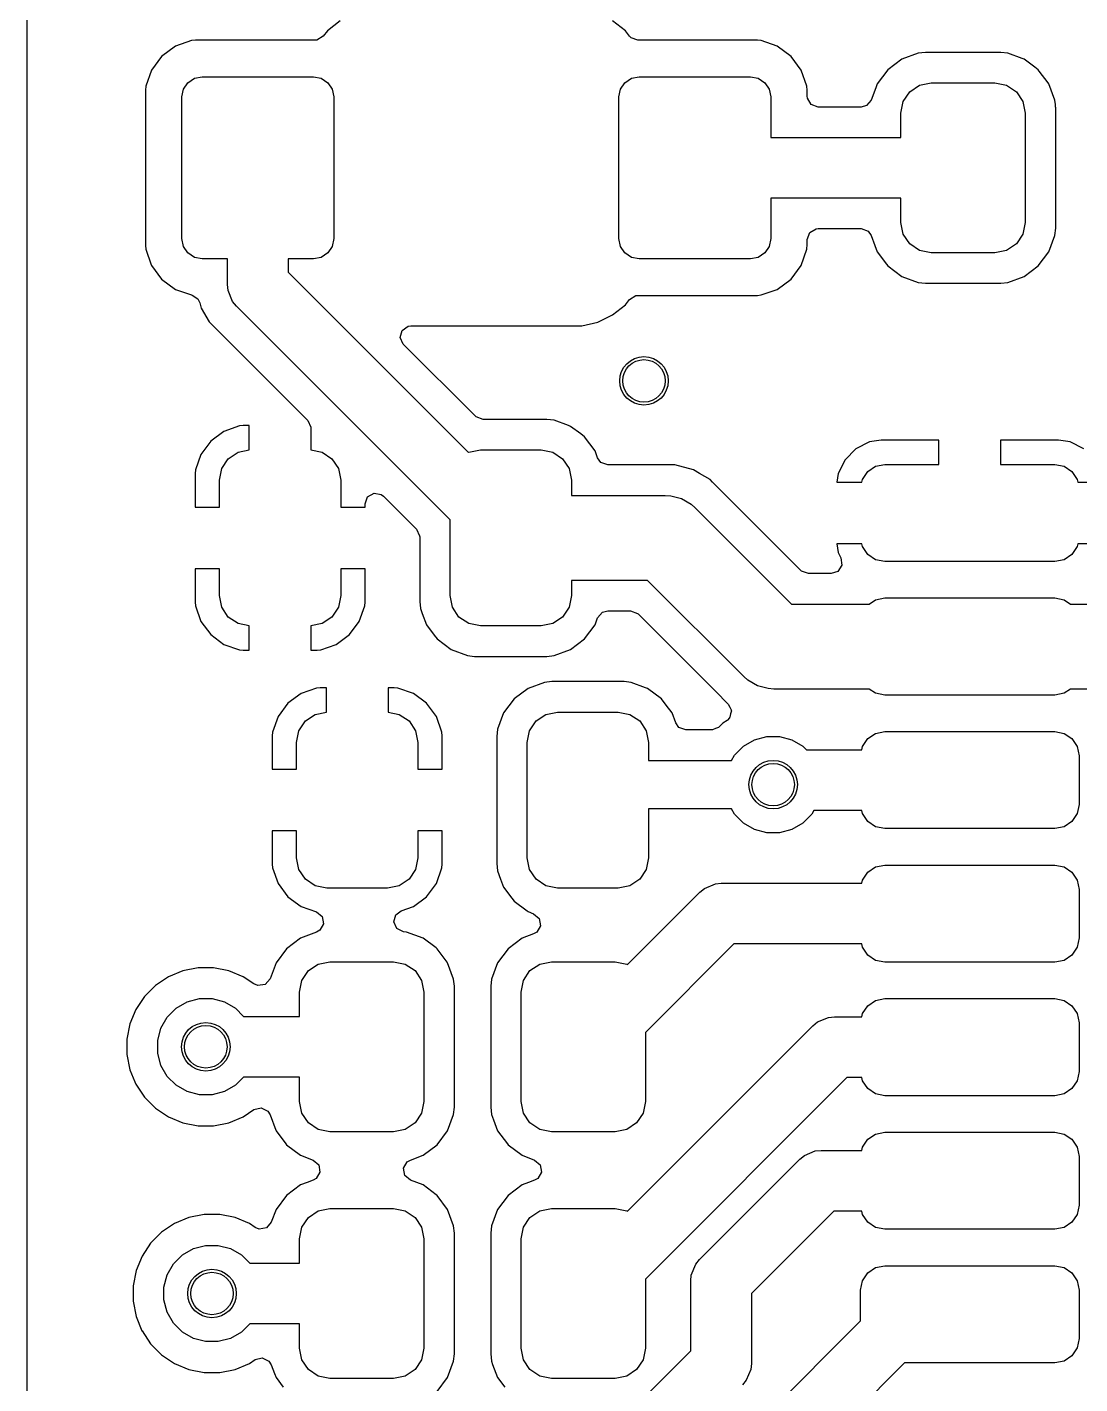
# Model space of a CAD drawing. Extents: x 4.82 to 6.81, y -4.86 to -2.87.
# Drawn here: x 4.823 to 5.1644, y -4.1342 to -3.6943 of the extents above; entities that cross this region are included whole.
import ezdxf

# ---------------------------------------------------------------- set-up
doc = ezdxf.new("R2010")
doc.units = 0
doc.header["$MEASUREMENT"] = 0
doc.layers.add('BLACK', color=7, linetype='CONTINUOUS')

msp = doc.modelspace()

# ---------------------------------------------------------------- linework, layer by layer
at = {"layer": 'BLACK', "linetype": 'CONTINUOUS'}
for p, q in [((4.82295, -3.71474), (4.82295, -3.66835)), ((4.92449, -3.69222), (4.92032, -3.69554)), ((5.01696, -3.69554), (5.0128, -3.69222)), ((4.87627, -3.69868), (4.87104, -3.70051)), ((4.87752, -3.69856), (4.87627, -3.69868)), ((4.91622, -3.69856), (4.87752, -3.69856)), ((4.91692, -3.69849), (4.91622, -3.69856)), ((4.91896, -3.69724), (4.91692, -3.69849)), ((4.92032, -3.69554), (4.91896, -3.69724)), ((4.92032, -3.69554), (4.92032, -3.69554)), ((5.01832, -3.69724), (5.01696, -3.69554)), ((5.01696, -3.69554), (5.01696, -3.69554)), ((5.01696, -3.69554), (5.01696, -3.69554)), ((5.01881, -3.69774), (5.01832, -3.69724)), ((5.02106, -3.69856), (5.01881, -3.69774)), ((5.05977, -3.69856), (5.02106, -3.69856)), ((5.06101, -3.69868), (5.05977, -3.69856)), ((5.05977, -3.69856), (5.05977, -3.69856)), ((5.06624, -3.70051), (5.06101, -3.69868)), ((5.06101, -3.69868), (5.06101, -3.69868)), ((5.06101, -3.69868), (5.06101, -3.69868)), ((4.86658, -3.7038), (4.86329, -3.70826)), ((4.87104, -3.70051), (4.86658, -3.7038)), ((4.86658, -3.7038), (4.86658, -3.7038)), ((5.0707, -3.7038), (5.06624, -3.70051)), ((5.06624, -3.70051), (5.06624, -3.70051)), ((5.074, -3.70826), (5.0707, -3.7038)), ((5.0707, -3.7038), (5.0707, -3.7038)), ((5.0707, -3.7038), (5.0707, -3.7038)), ((5.0707, -3.7038), (5.0707, -3.7038)), ((5.0707, -3.7038), (5.0707, -3.7038)), ((5.11191, -3.70275), (5.1066, -3.70473)), ((5.11426, -3.7025), (5.11191, -3.70275)), ((5.1387, -3.7025), (5.11426, -3.7025)), ((5.11426, -3.7025), (5.11426, -3.7025)), ((5.14104, -3.70275), (5.1387, -3.7025)), ((5.1457, -3.70449), (5.14104, -3.70275)), ((5.14104, -3.70275), (5.14104, -3.70275)), ((5.14104, -3.70275), (5.14104, -3.70275)), ((4.86329, -3.70826), (4.86146, -3.7135)), ((5.07583, -3.7135), (5.074, -3.70826)), ((5.074, -3.70826), (5.074, -3.70826)), ((5.10206, -3.70813), (5.09867, -3.71266)), ((5.10207, -3.70813), (5.10206, -3.70813)), ((5.1066, -3.70473), (5.10207, -3.70813)), ((5.1066, -3.70473), (5.1066, -3.70473)), ((5.14635, -3.70473), (5.1457, -3.70449)), ((5.14976, -3.70728), (5.14635, -3.70473)), ((5.14635, -3.70473), (5.14635, -3.70473)), ((5.15089, -3.70813), (5.14976, -3.70728)), ((5.15121, -3.70856), (5.15089, -3.70813)), ((4.87367, -3.71444), (4.87509, -3.71232)), ((4.87509, -3.71232), (4.87722, -3.71089)), ((4.87722, -3.71089), (4.87973, -3.71039)), ((4.87973, -3.71039), (4.91582, -3.71039)), ((4.91582, -3.71039), (4.91833, -3.71089)), ((4.91833, -3.71089), (4.92046, -3.71232)), ((4.92046, -3.71232), (4.92188, -3.71444)), ((5.0154, -3.71444), (5.01682, -3.71232)), ((5.01682, -3.71232), (5.01895, -3.71089)), ((5.01895, -3.71089), (5.02146, -3.71039)), ((5.02146, -3.71039), (5.05755, -3.71039)), ((5.05755, -3.71039), (5.06006, -3.71089)), ((5.06006, -3.71089), (5.06219, -3.71232)), ((5.06219, -3.71232), (5.06361, -3.71444)), ((5.09867, -3.71266), (5.0982, -3.71394)), ((5.09867, -3.71266), (5.09867, -3.71266)), ((5.11238, -3.71311), (5.11614, -3.71236)), ((5.11614, -3.71236), (5.13681, -3.71236)), ((5.13681, -3.71236), (5.14058, -3.71311)), ((5.15408, -3.71239), (5.15121, -3.70856)), ((5.15428, -3.71266), (5.15408, -3.71239)), ((5.15626, -3.71797), (5.15428, -3.71266)), ((4.82295, -3.83909), (4.82295, -3.71474)), ((4.86146, -3.7135), (4.86134, -3.71474)), ((4.86134, -3.71474), (4.86134, -3.7651)), ((4.87317, -3.71696), (4.87367, -3.71444)), ((4.87317, -3.76289), (4.87317, -3.71696)), ((4.92188, -3.71444), (4.92238, -3.71696)), ((4.92238, -3.71696), (4.92238, -3.76289)), ((5.0149, -3.71696), (5.0154, -3.71444)), ((5.0149, -3.76289), (5.0149, -3.71696)), ((5.06361, -3.71444), (5.06411, -3.71696)), ((5.06411, -3.71696), (5.06411, -3.73008)), ((5.07594, -3.71474), (5.07583, -3.7135)), ((5.07583, -3.7135), (5.07583, -3.7135)), ((5.07583, -3.7135), (5.07583, -3.7135)), ((5.07594, -3.71671), (5.07594, -3.71474)), ((5.076, -3.71732), (5.07594, -3.71671)), ((5.0982, -3.71394), (5.0967, -3.71794)), ((5.10705, -3.71844), (5.10918, -3.71524)), ((5.10918, -3.71524), (5.11238, -3.71311)), ((5.14058, -3.71311), (5.14377, -3.71524)), ((5.14377, -3.71524), (5.1459, -3.71844)), ((5.0772, -3.7194), (5.076, -3.71732)), ((5.07945, -3.72022), (5.0772, -3.7194)), ((5.09342, -3.72022), (5.07945, -3.72022)), ((5.09515, -3.71976), (5.09342, -3.72022)), ((5.0967, -3.71794), (5.09515, -3.71976)), ((5.1063, -3.7222), (5.10705, -3.71844)), ((5.1459, -3.71844), (5.14665, -3.7222)), ((5.15642, -3.71939), (5.15626, -3.71797)), ((5.15649, -3.72007), (5.15642, -3.71939)), ((5.1565, -3.72022), (5.15649, -3.72007)), ((5.15652, -3.72032), (5.1565, -3.72022)), ((5.15652, -3.73981), (5.15652, -3.72032)), ((5.15652, -3.72032), (5.15652, -3.72032)), ((5.1063, -3.73008), (5.1063, -3.7222)), ((5.14665, -3.7222), (5.14665, -3.75764)), ((5.06411, -3.73008), (5.1063, -3.73008)), ((5.15652, -3.74992), (5.15652, -3.73981)), ((5.1063, -3.74976), (5.06411, -3.74976)), ((5.06411, -3.74976), (5.06411, -3.76289)), ((5.1063, -3.75764), (5.1063, -3.74976)), ((5.15652, -3.75952), (5.15652, -3.74992)), ((5.07594, -3.76313), (5.07676, -3.76088)), ((5.07676, -3.76088), (5.07884, -3.75968)), ((5.07884, -3.75968), (5.07945, -3.75963)), ((5.07945, -3.75963), (5.09342, -3.75963)), ((5.09342, -3.75963), (5.09567, -3.76045)), ((5.09567, -3.76045), (5.0967, -3.76191)), ((5.10705, -3.7614), (5.1063, -3.75764)), ((5.14665, -3.75764), (5.1459, -3.7614)), ((5.15626, -3.76187), (5.15652, -3.75952)), ((4.86134, -3.7651), (4.86146, -3.76634)), ((4.87367, -3.7654), (4.87317, -3.76289)), ((4.87509, -3.76753), (4.87367, -3.7654)), ((4.92188, -3.7654), (4.92046, -3.76753)), ((4.92238, -3.76289), (4.92188, -3.7654)), ((5.0154, -3.7654), (5.0149, -3.76289)), ((5.01682, -3.76753), (5.0154, -3.7654)), ((5.06361, -3.7654), (5.06219, -3.76753)), ((5.06411, -3.76289), (5.06361, -3.7654)), ((5.07586, -3.76601), (5.07594, -3.7651)), ((5.07594, -3.7651), (5.07594, -3.76313)), ((5.0967, -3.76191), (5.0979, -3.7651)), ((5.0979, -3.7651), (5.09867, -3.76718)), ((5.10918, -3.7646), (5.10705, -3.7614)), ((5.11238, -3.76673), (5.10918, -3.7646)), ((5.14377, -3.7646), (5.14058, -3.76673)), ((5.1459, -3.7614), (5.14377, -3.7646)), ((5.15428, -3.76718), (5.15626, -3.76187)), ((4.86146, -3.76634), (4.86146, -3.76635)), ((4.86146, -3.76635), (4.86146, -3.76635)), ((4.86146, -3.76635), (4.86322, -3.7714)), ((4.87722, -3.76895), (4.87509, -3.76753)), ((4.87973, -3.76945), (4.87722, -3.76895)), ((4.88793, -3.76945), (4.87973, -3.76945)), ((4.88793, -3.7778), (4.88793, -3.76945)), ((4.91582, -3.76945), (4.90762, -3.76945)), ((4.90762, -3.76945), (4.90762, -3.77372)), ((4.91833, -3.76895), (4.91582, -3.76945)), ((4.92046, -3.76753), (4.91833, -3.76895)), ((5.01895, -3.76895), (5.01682, -3.76753)), ((5.02146, -3.76945), (5.01895, -3.76895)), ((5.05755, -3.76945), (5.02146, -3.76945)), ((5.06006, -3.76895), (5.05755, -3.76945)), ((5.06219, -3.76753), (5.06006, -3.76895)), ((5.074, -3.77158), (5.07583, -3.76635)), ((5.07583, -3.76635), (5.07586, -3.76601)), ((5.09867, -3.76718), (5.09867, -3.76718)), ((5.09867, -3.76718), (5.10165, -3.77115)), ((5.11614, -3.76748), (5.11238, -3.76673)), ((5.13681, -3.76748), (5.11614, -3.76748)), ((5.14058, -3.76673), (5.13681, -3.76748)), ((5.15089, -3.77171), (5.15428, -3.76718)), ((4.86322, -3.7714), (4.86329, -3.77158)), ((4.86329, -3.77158), (4.86658, -3.77604)), ((4.90762, -3.77372), (4.96609, -3.83219)), ((5.0707, -3.77604), (5.074, -3.77158)), ((5.10165, -3.77115), (5.10207, -3.77171)), ((5.10207, -3.77171), (5.1066, -3.77511)), ((5.14635, -3.77511), (5.15089, -3.77171)), ((4.86658, -3.77604), (4.86658, -3.77604)), ((4.86658, -3.77604), (4.86658, -3.77604)), ((4.86658, -3.77604), (4.86658, -3.77604)), ((4.86658, -3.77604), (4.86658, -3.77604)), ((4.86658, -3.77604), (4.87104, -3.77933)), ((4.88812, -3.77972), (4.88793, -3.7778)), ((5.06624, -3.77933), (5.0707, -3.77604)), ((5.1066, -3.77511), (5.11191, -3.77709)), ((5.11191, -3.77709), (5.11426, -3.77734)), ((5.11426, -3.77734), (5.1387, -3.77734)), ((5.1387, -3.77734), (5.14104, -3.77709)), ((5.14104, -3.77709), (5.14635, -3.77511)), ((4.87104, -3.77933), (4.87104, -3.77933)), ((4.87104, -3.77933), (4.87627, -3.78116)), ((4.87627, -3.78116), (4.87627, -3.78116)), ((4.87627, -3.78116), (4.87632, -3.78117)), ((4.87632, -3.78117), (4.87634, -3.78119)), ((4.87634, -3.78119), (4.87647, -3.78123)), ((4.87647, -3.78123), (4.87646, -3.78126)), ((4.87646, -3.78126), (4.87834, -3.78245)), ((4.87834, -3.78245), (4.87895, -3.78369)), ((4.88959, -3.78326), (4.88812, -3.77972)), ((5.01696, -3.7843), (5.01832, -3.7826)), ((5.01832, -3.7826), (5.02037, -3.78135)), ((5.02037, -3.78135), (5.02106, -3.78128)), ((5.02106, -3.78128), (5.05977, -3.78128)), ((5.05977, -3.78128), (5.06101, -3.78116)), ((5.06101, -3.78116), (5.06624, -3.77933)), ((5.06101, -3.78116), (5.06101, -3.78116)), ((5.06101, -3.78116), (5.06101, -3.78116)), ((4.87895, -3.78369), (4.87941, -3.7854)), ((4.87941, -3.7854), (4.87941, -3.7854)), ((4.87941, -3.7854), (4.88201, -3.78989)), ((4.89082, -3.78476), (4.88959, -3.78326)), ((4.88959, -3.78326), (4.88959, -3.78326)), ((4.96012, -3.85406), (4.89082, -3.78476)), ((5.008, -3.78994), (5.0128, -3.78762)), ((5.0128, -3.78762), (5.01696, -3.7843)), ((4.88201, -3.78989), (4.88201, -3.78989)), ((4.88201, -3.78989), (4.88201, -3.78989)), ((4.88201, -3.78989), (4.91397, -3.82186)), ((4.94456, -3.79262), (4.94652, -3.79124)), ((4.94652, -3.79124), (4.94743, -3.79112)), ((4.94743, -3.79112), (5.0028, -3.79112)), ((5.0028, -3.79112), (5.008, -3.78994)), ((5.0028, -3.79112), (5.0028, -3.79112)), ((4.94394, -3.79493), (4.94456, -3.79262)), ((4.94495, -3.7971), (4.94394, -3.79493)), ((4.96834, -3.82049), (4.94495, -3.7971)), ((4.91397, -3.82186), (4.91499, -3.82403)), ((4.96856, -3.8207), (4.96834, -3.82049)), ((4.97081, -3.82152), (4.96856, -3.8207)), ((4.99153, -3.82152), (4.97081, -3.82152)), ((4.99388, -3.82177), (4.99153, -3.82152)), ((4.99153, -3.82152), (4.99153, -3.82152)), ((4.99853, -3.8235), (4.99388, -3.82177)), ((4.99388, -3.82177), (4.99388, -3.82177)), ((4.99388, -3.82177), (4.99388, -3.82177)), ((4.88679, -3.82538), (4.88249, -3.82855)), ((4.89183, -3.82362), (4.88679, -3.82538)), ((4.89302, -3.8235), (4.89183, -3.82362)), ((4.895, -3.8235), (4.89302, -3.8235)), ((4.89302, -3.8235), (4.89302, -3.8235)), ((4.895, -3.83141), (4.895, -3.8235)), ((4.91499, -3.82403), (4.915, -3.82434)), ((4.915, -3.82434), (4.915, -3.83141)), ((4.99919, -3.82375), (4.99853, -3.8235)), ((5.00249, -3.82622), (4.99919, -3.82375)), ((4.99919, -3.82375), (4.99919, -3.82375)), ((5.00372, -3.82714), (5.00249, -3.82622)), ((5.00712, -3.83168), (5.00372, -3.82714)), ((4.88249, -3.82855), (4.87932, -3.83285)), ((4.88249, -3.82855), (4.88249, -3.82855)), ((4.89139, -3.83213), (4.895, -3.83141)), ((4.915, -3.83141), (4.91861, -3.83213)), ((4.96619, -3.83213), (4.96996, -3.83138)), ((4.96996, -3.83138), (4.98965, -3.83138)), ((4.98965, -3.83138), (4.99341, -3.83213)), ((5.09175, -3.83106), (5.08822, -3.83458)), ((5.09619, -3.82879), (5.09175, -3.83106)), ((5.09988, -3.82821), (5.09619, -3.82879)), ((5.11868, -3.82821), (5.09988, -3.82821)), ((5.11868, -3.83608), (5.11868, -3.82821)), ((5.11868, -3.82821), (5.11868, -3.82821)), ((5.15748, -3.82821), (5.13868, -3.82821)), ((5.13868, -3.82821), (5.13868, -3.82821)), ((5.13868, -3.82821), (5.13868, -3.83608)), ((5.16117, -3.82879), (5.15748, -3.82821)), ((5.16561, -3.83106), (5.16117, -3.82879)), ((5.16117, -3.82879), (5.16117, -3.82879)), ((4.87932, -3.83285), (4.87755, -3.83789)), ((4.88606, -3.83745), (4.8882, -3.83426)), ((4.8882, -3.83426), (4.89139, -3.83213)), ((4.91861, -3.83213), (4.9218, -3.83426)), ((4.9218, -3.83426), (4.92394, -3.83745)), ((4.96609, -3.83219), (4.96619, -3.83213)), ((4.99341, -3.83213), (4.99661, -3.83426)), ((4.99661, -3.83426), (4.99874, -3.83745)), ((5.00798, -3.834), (5.00712, -3.83168)), ((5.00901, -3.83546), (5.00798, -3.834)), ((5.01127, -3.83628), (5.00901, -3.83546)), ((5.08822, -3.83458), (5.08596, -3.83903)), ((4.82295, -3.86992), (4.82295, -3.83909)), ((4.87755, -3.83789), (4.87744, -3.83909)), ((4.87744, -3.83909), (4.87744, -3.84992)), ((4.87755, -3.83789), (4.87755, -3.83789)), ((4.88531, -3.84122), (4.88606, -3.83745)), ((4.92394, -3.83745), (4.92469, -3.84122)), ((4.99874, -3.83745), (4.99949, -3.84122)), ((5.02657, -3.83628), (5.01127, -3.83628)), ((5.02679, -3.83628), (5.02657, -3.83628)), ((5.02657, -3.83628), (5.02657, -3.83628)), ((5.03301, -3.83628), (5.02679, -3.83628)), ((5.03902, -3.83789), (5.03301, -3.83628)), ((5.03301, -3.83628), (5.03301, -3.83628)), ((5.03301, -3.83628), (5.03301, -3.83628)), ((5.03903, -3.83789), (5.03902, -3.83789)), ((5.041, -3.83903), (5.03903, -3.83789)), ((5.04442, -3.841), (5.041, -3.83903)), ((5.08596, -3.83903), (5.08551, -3.84183)), ((5.09385, -3.84094), (5.09555, -3.83839)), ((5.09555, -3.83839), (5.09811, -3.83668)), ((5.09811, -3.83668), (5.10112, -3.83608)), ((5.10112, -3.83608), (5.11868, -3.83608)), ((5.13868, -3.83608), (5.15624, -3.83608)), ((5.15624, -3.83608), (5.15925, -3.83668)), ((5.15925, -3.83668), (5.16181, -3.83839)), ((5.16181, -3.83839), (5.16351, -3.84094)), ((4.88531, -3.84992), (4.88531, -3.84122)), ((4.92469, -3.84122), (4.92469, -3.84992)), ((4.99949, -3.84122), (4.99949, -3.84614)), ((5.04525, -3.84183), (5.04442, -3.841)), ((5.04882, -3.8454), (5.04525, -3.84183)), ((5.08551, -3.84183), (5.09367, -3.84183)), ((5.08551, -3.84183), (5.08551, -3.84183)), ((5.09367, -3.84183), (5.09385, -3.84094)), ((5.16351, -3.84094), (5.16369, -3.84183)), ((5.16369, -3.84183), (5.17185, -3.84183)), ((4.93256, -3.8489), (4.93338, -3.84665)), ((4.93256, -3.84992), (4.93256, -3.8489)), ((4.93338, -3.84665), (4.93545, -3.84545)), ((4.93545, -3.84545), (4.93781, -3.84587)), ((4.93781, -3.84587), (4.93854, -3.84643)), ((4.93854, -3.84643), (4.94923, -3.85712)), ((4.99949, -3.84614), (5.0299, -3.84614)), ((5.0299, -3.84614), (5.0317, -3.84626)), ((5.0317, -3.84626), (5.03517, -3.84719)), ((5.03517, -3.84719), (5.03829, -3.84899)), ((5.03829, -3.84899), (5.03965, -3.85018)), ((5.07388, -3.87047), (5.04882, -3.8454)), ((5.04882, -3.8454), (5.04882, -3.8454)), ((4.87744, -3.84992), (4.87744, -3.84992)), ((4.87744, -3.84992), (4.88531, -3.84992)), ((4.92469, -3.84992), (4.93256, -3.84992)), ((4.93256, -3.84992), (4.93256, -3.84992)), ((5.03965, -3.85018), (5.07083, -3.88136)), ((4.94923, -3.85712), (4.95024, -3.85929)), ((4.96012, -3.87862), (4.96012, -3.85406)), ((4.95024, -3.85929), (4.95026, -3.85959)), ((4.95026, -3.85959), (4.95026, -3.88051)), ((5.09367, -3.86183), (5.08551, -3.86183)), ((5.08551, -3.86183), (5.08596, -3.86463)), ((5.09385, -3.86272), (5.09367, -3.86183)), ((5.16369, -3.86183), (5.16351, -3.86272)), ((5.17185, -3.86183), (5.16369, -3.86183)), ((5.08596, -3.86463), (5.08686, -3.8664)), ((5.08686, -3.8664), (5.08715, -3.86878)), ((5.09555, -3.86527), (5.09385, -3.86272)), ((5.09811, -3.86698), (5.09555, -3.86527)), ((5.16181, -3.86527), (5.15925, -3.86698)), ((5.16351, -3.86272), (5.16181, -3.86527)), ((4.82295, -3.92409), (4.82295, -3.86992)), ((4.88531, -3.86992), (4.87744, -3.86992)), ((4.87744, -3.86992), (4.87744, -3.86992)), ((4.87744, -3.86992), (4.87744, -3.88076)), ((4.88531, -3.87862), (4.88531, -3.86992)), ((4.93256, -3.86992), (4.92469, -3.86992)), ((4.92469, -3.86992), (4.92469, -3.87862)), ((4.93256, -3.88076), (4.93256, -3.86992)), ((4.93256, -3.86992), (4.93256, -3.86992)), ((5.07411, -3.87068), (5.07388, -3.87047)), ((5.07636, -3.8715), (5.07411, -3.87068)), ((5.08585, -3.87079), (5.08374, -3.8715)), ((5.08715, -3.86878), (5.08585, -3.87079)), ((5.10112, -3.86758), (5.09811, -3.86698)), ((5.15624, -3.86758), (5.10112, -3.86758)), ((5.15925, -3.86698), (5.15624, -3.86758)), ((5.02419, -3.8737), (4.99949, -3.8737)), ((4.99949, -3.8737), (4.99949, -3.87862)), ((5.05537, -3.90488), (5.02419, -3.8737)), ((5.08374, -3.8715), (5.07636, -3.8715)), ((4.88606, -3.88239), (4.88531, -3.87862)), ((4.92469, -3.87862), (4.92394, -3.88239)), ((4.96087, -3.88239), (4.96012, -3.87862)), ((4.99949, -3.87862), (4.99874, -3.88239)), ((5.09606, -3.88136), (5.09811, -3.87999)), ((5.09811, -3.87999), (5.10112, -3.87939)), ((5.10112, -3.87939), (5.15624, -3.87939)), ((5.15624, -3.87939), (5.15925, -3.87999)), ((5.15925, -3.87999), (5.1613, -3.88136)), ((4.87744, -3.88076), (4.87755, -3.88195)), ((4.87755, -3.88195), (4.87932, -3.88699)), ((4.8882, -3.88558), (4.88606, -3.88239)), ((4.92394, -3.88239), (4.9218, -3.88558)), ((4.93068, -3.88699), (4.93245, -3.88195)), ((4.93245, -3.88195), (4.93256, -3.88076)), ((4.93245, -3.88195), (4.93245, -3.88195)), ((4.95026, -3.88051), (4.95026, -3.88051)), ((4.95026, -3.88051), (4.95051, -3.88285)), ((4.95051, -3.88285), (4.95051, -3.88285)), ((4.95051, -3.88285), (4.95051, -3.88285)), ((4.95051, -3.88285), (4.95108, -3.88438)), ((4.95108, -3.88438), (4.95249, -3.88816)), ((4.963, -3.88558), (4.96087, -3.88239)), ((4.99874, -3.88239), (4.99661, -3.88558)), ((5.00798, -3.88584), (5.00954, -3.88402)), ((5.00954, -3.88402), (5.01127, -3.88356)), ((5.01127, -3.88356), (5.01866, -3.88356)), ((5.01866, -3.88356), (5.02091, -3.88438)), ((5.02091, -3.88438), (5.02114, -3.88459)), ((5.07083, -3.88136), (5.09606, -3.88136)), ((5.1613, -3.88136), (5.26112, -3.88136)), ((4.87932, -3.88699), (4.88249, -3.89129)), ((4.89139, -3.88772), (4.8882, -3.88558)), ((4.895, -3.88843), (4.89139, -3.88772)), ((4.895, -3.89634), (4.895, -3.88843)), ((4.91861, -3.88772), (4.915, -3.88843)), ((4.915, -3.88843), (4.915, -3.89634)), ((4.9218, -3.88558), (4.91861, -3.88772)), ((4.92751, -3.89129), (4.93068, -3.88699)), ((4.95249, -3.88816), (4.95249, -3.88816)), ((4.95249, -3.88816), (4.95499, -3.89151)), ((4.96619, -3.88772), (4.963, -3.88558)), ((4.96996, -3.88846), (4.96619, -3.88772)), ((4.98965, -3.88846), (4.96996, -3.88846)), ((4.99341, -3.88772), (4.98965, -3.88846)), ((4.99661, -3.88558), (4.99341, -3.88772)), ((5.00372, -3.8927), (5.00712, -3.88816)), ((5.00712, -3.88816), (5.00798, -3.88584)), ((5.02114, -3.88459), (5.0462, -3.90965)), ((4.88249, -3.89129), (4.88249, -3.89129)), ((4.88249, -3.89129), (4.88679, -3.89446)), ((4.92321, -3.89446), (4.92751, -3.89129)), ((4.92751, -3.89129), (4.92751, -3.89129)), ((4.95499, -3.89151), (4.95588, -3.8927)), ((4.95588, -3.8927), (4.96042, -3.89609)), ((4.99919, -3.89609), (5.00372, -3.8927)), ((4.88679, -3.89446), (4.89183, -3.89623)), ((4.89183, -3.89623), (4.89183, -3.89623)), ((4.89183, -3.89623), (4.89302, -3.89634)), ((4.89302, -3.89634), (4.895, -3.89634)), ((4.895, -3.89634), (4.895, -3.89634)), ((4.915, -3.89634), (4.915, -3.89634)), ((4.915, -3.89634), (4.91698, -3.89634)), ((4.91698, -3.89634), (4.91817, -3.89623)), ((4.91698, -3.89634), (4.91698, -3.89634)), ((4.91817, -3.89623), (4.92321, -3.89446)), ((4.96042, -3.89609), (4.96573, -3.89807)), ((4.99388, -3.89807), (4.99919, -3.89609)), ((4.96573, -3.89807), (4.96808, -3.89833)), ((4.96808, -3.89833), (4.99153, -3.89833)), ((4.99153, -3.89833), (4.99388, -3.89807)), ((5.05673, -3.90607), (5.05537, -3.90488)), ((5.05984, -3.90787), (5.05673, -3.90607)), ((4.91179, -3.91038), (4.90749, -3.91355)), ((4.91683, -3.90862), (4.91179, -3.91038)), ((4.91802, -3.9085), (4.91683, -3.90862)), ((4.92, -3.9085), (4.91802, -3.9085)), ((4.91802, -3.9085), (4.91802, -3.9085)), ((4.92, -3.91641), (4.92, -3.9085)), ((4.92, -3.9085), (4.92, -3.9085)), ((4.94198, -3.9085), (4.94, -3.9085)), ((4.94, -3.9085), (4.94, -3.9085)), ((4.94, -3.9085), (4.94, -3.91641)), ((4.94317, -3.90862), (4.94198, -3.9085)), ((4.94821, -3.91038), (4.94317, -3.90862)), ((4.94317, -3.90862), (4.94317, -3.90862)), ((4.95251, -3.91355), (4.94821, -3.91038)), ((4.98542, -3.90875), (4.98088, -3.91214)), ((4.99073, -3.90677), (4.98542, -3.90875)), ((4.98542, -3.90875), (4.98542, -3.90875)), ((4.99308, -3.90652), (4.99073, -3.90677)), ((5.01653, -3.90652), (4.99308, -3.90652)), ((4.99308, -3.90652), (4.99308, -3.90652)), ((5.01888, -3.90677), (5.01653, -3.90652)), ((5.02353, -3.9085), (5.01888, -3.90677)), ((5.01888, -3.90677), (5.01888, -3.90677)), ((5.01888, -3.90677), (5.01888, -3.90677)), ((5.02419, -3.90875), (5.02353, -3.9085)), ((5.02872, -3.91214), (5.02419, -3.90875)), ((5.02419, -3.90875), (5.02419, -3.90875)), ((5.0462, -3.90965), (5.0462, -3.90965)), ((5.0462, -3.90965), (5.05035, -3.91381)), ((5.06332, -3.9088), (5.05984, -3.90787)), ((5.06512, -3.90892), (5.06332, -3.9088)), ((5.09606, -3.90892), (5.06512, -3.90892)), ((5.09811, -3.91029), (5.09606, -3.90892)), ((5.10112, -3.91089), (5.09811, -3.91029)), ((5.15925, -3.91029), (5.15624, -3.91089)), ((5.1613, -3.90892), (5.15925, -3.91029)), ((5.25541, -3.90892), (5.1613, -3.90892)), ((4.90749, -3.91355), (4.90432, -3.91785)), ((4.90749, -3.91355), (4.90749, -3.91355)), ((4.95568, -3.91785), (4.95251, -3.91355)), ((4.95251, -3.91355), (4.95251, -3.91355)), ((4.98088, -3.91214), (4.97749, -3.91668)), ((4.98088, -3.91214), (4.98088, -3.91214)), ((5.03022, -3.91414), (5.02872, -3.91214)), ((5.02872, -3.91214), (5.02872, -3.91214)), ((5.03212, -3.91668), (5.03022, -3.91414)), ((5.05035, -3.91381), (5.0508, -3.91477)), ((5.0508, -3.91477), (5.05133, -3.9157)), ((5.15624, -3.91089), (5.10112, -3.91089)), ((4.90432, -3.91785), (4.90255, -3.92289)), ((4.91106, -3.92245), (4.9132, -3.91926)), ((4.9132, -3.91926), (4.91639, -3.91713)), ((4.91639, -3.91713), (4.92, -3.91641)), ((4.94, -3.91641), (4.94361, -3.91713)), ((4.94361, -3.91713), (4.9468, -3.91926)), ((4.9468, -3.91926), (4.94894, -3.92245)), ((4.95745, -3.92289), (4.95568, -3.91785)), ((4.97749, -3.91668), (4.97551, -3.92199)), ((4.97749, -3.91668), (4.97749, -3.91668)), ((4.98587, -3.92245), (4.988, -3.91926)), ((4.988, -3.91926), (4.99119, -3.91713)), ((4.99119, -3.91713), (4.99496, -3.91638)), ((4.99496, -3.91638), (5.01465, -3.91638)), ((5.01465, -3.91638), (5.01841, -3.91713)), ((5.01841, -3.91713), (5.02161, -3.91926)), ((5.02161, -3.91926), (5.02374, -3.92245)), ((5.03332, -3.91991), (5.03212, -3.91668)), ((5.03212, -3.91668), (5.03212, -3.91668)), ((5.04997, -3.9191), (5.04858, -3.92003)), ((5.0501, -3.91899), (5.04997, -3.9191)), ((5.05074, -3.91829), (5.0501, -3.91899)), ((5.05077, -3.91819), (5.05074, -3.91829)), ((5.05089, -3.91806), (5.05077, -3.91819)), ((5.05109, -3.91701), (5.05089, -3.91806)), ((5.05136, -3.91598), (5.05109, -3.91701)), ((5.05133, -3.9157), (5.0513, -3.91585)), ((5.0513, -3.91585), (5.05136, -3.91598)), ((4.90255, -3.92289), (4.90244, -3.92409)), ((4.90255, -3.92289), (4.90255, -3.92289)), ((4.91031, -3.92622), (4.91106, -3.92245)), ((4.94894, -3.92245), (4.94969, -3.92622)), ((4.95756, -3.92409), (4.95745, -3.92289)), ((4.97551, -3.92199), (4.97526, -3.92434)), ((4.98512, -3.92622), (4.98587, -3.92245)), ((5.02374, -3.92245), (5.02449, -3.92622)), ((5.03435, -3.92137), (5.03332, -3.91991)), ((5.0366, -3.92219), (5.03435, -3.92137)), ((5.04497, -3.92219), (5.0366, -3.92219)), ((5.04527, -3.92217), (5.04497, -3.92219)), ((5.04622, -3.92173), (5.04527, -3.92217)), ((5.0472, -3.92138), (5.04622, -3.92173)), ((5.04733, -3.92128), (5.0472, -3.92138)), ((5.04858, -3.92003), (5.04733, -3.92128)), ((5.09555, -3.925), (5.09811, -3.9233)), ((5.09811, -3.9233), (5.10112, -3.9227)), ((5.10112, -3.9227), (5.15624, -3.9227)), ((5.15624, -3.9227), (5.15925, -3.9233)), ((5.15925, -3.9233), (5.16181, -3.925)), ((4.82295, -4.2624), (4.82295, -3.92409)), ((4.90244, -3.92409), (4.90244, -3.93492)), ((4.91031, -3.93492), (4.91031, -3.92622)), ((4.94969, -3.92622), (4.94969, -3.93492)), ((4.95756, -3.93492), (4.95756, -3.92409)), ((4.95756, -3.92409), (4.95756, -3.92409)), ((4.97526, -3.92434), (4.97526, -3.96551)), ((4.98512, -3.96362), (4.98512, -3.92622)), ((5.02449, -3.92622), (5.02449, -3.93205)), ((5.05241, -3.93033), (5.05531, -3.92743)), ((5.05531, -3.92743), (5.05888, -3.92537)), ((5.05888, -3.92537), (5.06285, -3.92431)), ((5.06285, -3.92431), (5.06696, -3.92431)), ((5.06696, -3.92431), (5.07093, -3.92537)), ((5.07093, -3.92537), (5.07449, -3.92743)), ((5.07449, -3.92743), (5.07566, -3.9286)), ((5.09364, -3.9286), (5.09385, -3.92756)), ((5.09385, -3.92756), (5.09555, -3.925)), ((5.16181, -3.925), (5.16351, -3.92756)), ((5.16351, -3.92756), (5.16411, -3.93057)), ((5.02449, -3.93205), (5.05142, -3.93205)), ((5.05142, -3.93205), (5.05241, -3.93033)), ((5.07566, -3.9286), (5.09364, -3.9286)), ((5.16411, -3.93057), (5.16411, -3.94632)), ((4.90244, -3.93492), (4.90244, -3.93492)), ((4.90244, -3.93492), (4.91031, -3.93492)), ((4.94969, -3.93492), (4.95756, -3.93492)), ((4.95756, -3.93492), (4.95756, -3.93492)), ((5.05142, -3.9478), (5.02449, -3.9478)), ((5.02449, -3.9478), (5.02449, -3.96362)), ((5.05241, -3.94951), (5.05142, -3.9478)), ((5.05531, -3.95241), (5.05241, -3.94951)), ((5.0774, -3.94951), (5.07449, -3.95241)), ((5.0781, -3.94829), (5.0774, -3.94951)), ((5.09364, -3.94829), (5.0781, -3.94829)), ((5.09385, -3.94933), (5.09364, -3.94829)), ((5.09555, -3.95189), (5.09385, -3.94933)), ((5.16351, -3.94933), (5.16181, -3.95189)), ((5.16411, -3.94632), (5.16351, -3.94933)), ((5.05888, -3.95447), (5.05531, -3.95241)), ((5.06285, -3.95553), (5.05888, -3.95447)), ((5.07093, -3.95447), (5.06696, -3.95553)), ((5.07449, -3.95241), (5.07093, -3.95447)), ((5.09811, -3.95359), (5.09555, -3.95189)), ((5.10112, -3.95419), (5.09811, -3.95359)), ((5.15624, -3.95419), (5.10112, -3.95419)), ((5.15925, -3.95359), (5.15624, -3.95419)), ((5.16181, -3.95189), (5.15925, -3.95359)), ((4.91031, -3.95492), (4.90244, -3.95492)), ((4.90244, -3.95492), (4.90244, -3.95492)), ((4.90244, -3.95492), (4.90244, -3.96576)), ((4.91031, -3.96362), (4.91031, -3.95492)), ((4.95756, -3.95492), (4.94969, -3.95492)), ((4.94969, -3.95492), (4.94969, -3.96362)), ((4.95756, -3.96576), (4.95756, -3.95492)), ((4.95756, -3.95492), (4.95756, -3.95492)), ((5.06696, -3.95553), (5.06285, -3.95553)), ((4.90244, -3.96576), (4.90255, -3.96695)), ((4.90255, -3.96695), (4.90432, -3.97199)), ((4.91106, -3.96739), (4.91031, -3.96362)), ((4.9132, -3.97058), (4.91106, -3.96739)), ((4.94894, -3.96739), (4.9468, -3.97058)), ((4.94969, -3.96362), (4.94894, -3.96739)), ((4.95568, -3.97199), (4.95745, -3.96695)), ((4.95745, -3.96695), (4.95756, -3.96576)), ((4.95745, -3.96695), (4.95745, -3.96695)), ((4.97526, -3.96551), (4.97526, -3.96551)), ((4.97526, -3.96551), (4.97551, -3.96785)), ((4.97551, -3.96785), (4.97551, -3.96785)), ((4.97551, -3.96785), (4.97551, -3.96785)), ((4.97551, -3.96785), (4.97651, -3.97054)), ((4.98587, -3.96739), (4.98512, -3.96362)), ((4.988, -3.97058), (4.98587, -3.96739)), ((5.02374, -3.96739), (5.02161, -3.97058)), ((5.02449, -3.96362), (5.02374, -3.96739)), ((5.09555, -3.96831), (5.09811, -3.9666)), ((5.09811, -3.9666), (5.10112, -3.966)), ((5.10112, -3.966), (5.15624, -3.966)), ((5.15624, -3.966), (5.15925, -3.9666)), ((5.15925, -3.9666), (5.16181, -3.96831)), ((4.90432, -3.97199), (4.90749, -3.97629)), ((4.91639, -3.97272), (4.9132, -3.97058)), ((4.9468, -3.97058), (4.94361, -3.97272)), ((4.95251, -3.97629), (4.95568, -3.97199)), ((4.97651, -3.97054), (4.97749, -3.97316)), ((4.99119, -3.97272), (4.988, -3.97058)), ((5.02161, -3.97058), (5.01841, -3.97272)), ((5.0426, -3.97357), (5.04615, -3.9721)), ((5.04615, -3.9721), (5.04807, -3.97191)), ((5.04807, -3.97191), (5.09364, -3.97191)), ((5.09364, -3.97191), (5.09385, -3.97086)), ((5.09385, -3.97086), (5.09555, -3.96831)), ((5.16181, -3.96831), (5.16351, -3.97086)), ((5.16351, -3.97086), (5.16411, -3.97388)), ((4.90749, -3.97629), (4.90749, -3.97629)), ((4.90749, -3.97629), (4.91179, -3.97946)), ((4.92016, -3.97346), (4.91639, -3.97272)), ((4.93984, -3.97346), (4.92016, -3.97346)), ((4.94361, -3.97272), (4.93984, -3.97346)), ((4.94821, -3.97946), (4.95251, -3.97629)), ((4.95251, -3.97629), (4.95251, -3.97629)), ((4.97749, -3.97316), (4.97749, -3.97316)), ((4.97749, -3.97316), (4.98014, -3.97671)), ((4.98014, -3.97671), (4.98088, -3.9777)), ((4.99496, -3.97346), (4.99119, -3.97272)), ((5.01465, -3.97346), (4.99496, -3.97346)), ((5.01841, -3.97272), (5.01465, -3.97346)), ((5.01765, -3.99826), (5.04111, -3.97479)), ((5.04111, -3.97479), (5.0426, -3.97357)), ((5.0426, -3.97357), (5.0426, -3.97357)), ((5.16411, -3.97388), (5.16411, -3.98963)), ((4.91179, -3.97946), (4.91675, -3.9812)), ((4.94257, -3.98209), (4.94424, -3.98085)), ((4.94424, -3.98085), (4.94821, -3.97946)), ((4.98088, -3.9777), (4.98088, -3.9777)), ((4.98088, -3.9777), (4.9851, -3.98085)), ((4.9851, -3.98085), (4.98542, -3.98109)), ((4.98542, -3.98109), (4.98721, -3.98176)), ((4.91675, -3.9812), (4.9186, -3.98272)), ((4.91905, -3.98507), (4.91787, -3.98716)), ((4.9186, -3.98272), (4.91905, -3.98507)), ((4.9419, -3.9844), (4.94257, -3.98209)), ((4.94287, -3.98659), (4.9419, -3.9844)), ((4.98721, -3.98176), (4.98904, -3.98332)), ((4.98904, -3.98332), (4.98943, -3.98568)), ((4.9116, -3.98973), (4.90707, -3.99313)), ((4.91681, -3.98779), (4.9116, -3.98973)), ((4.9116, -3.98973), (4.9116, -3.98973)), ((4.91787, -3.98716), (4.91681, -3.98779)), ((4.94503, -3.98764), (4.94287, -3.98659)), ((4.94604, -3.98775), (4.94503, -3.98764)), ((4.95135, -3.98973), (4.94604, -3.98775)), ((4.95557, -3.99289), (4.95135, -3.98973)), ((4.95135, -3.98973), (4.95135, -3.98973)), ((4.98345, -3.98973), (4.97892, -3.99313)), ((4.98721, -3.98833), (4.98345, -3.98973)), ((4.98345, -3.98973), (4.98345, -3.98973)), ((4.98822, -3.98775), (4.98721, -3.98833)), ((4.98943, -3.98568), (4.98822, -3.98775)), ((5.16411, -3.98963), (5.16351, -3.99264)), ((4.90707, -3.99313), (4.90367, -3.99766)), ((4.90707, -3.99313), (4.90707, -3.99313)), ((4.95589, -3.99313), (4.95557, -3.99289)), ((4.95594, -3.9932), (4.95589, -3.99313)), ((4.95918, -3.99752), (4.95594, -3.9932)), ((4.97892, -3.99313), (4.97552, -3.99766)), ((4.97892, -3.99313), (4.97892, -3.99313)), ((5.05215, -3.99159), (5.0235, -4.02024)), ((5.09364, -3.99159), (5.05215, -3.99159)), ((5.09385, -3.99264), (5.09364, -3.99159)), ((5.09555, -3.99519), (5.09385, -3.99264)), ((5.16351, -3.99264), (5.16181, -3.99519)), ((4.90367, -3.99766), (4.90173, -4.00286)), ((4.90367, -3.99766), (4.90367, -3.99766)), ((4.91418, -4.00024), (4.91738, -3.99811)), ((4.91738, -3.99811), (4.92114, -3.99736)), ((4.92114, -3.99736), (4.94181, -3.99736)), ((4.94181, -3.99736), (4.94558, -3.99811)), ((4.94558, -3.99811), (4.94877, -4.00024)), ((4.95928, -3.99766), (4.95918, -3.99752)), ((4.96126, -4.00297), (4.95928, -3.99766)), ((4.97552, -3.99766), (4.97354, -4.00297)), ((4.97552, -3.99766), (4.97552, -3.99766)), ((4.98603, -4.00024), (4.98923, -3.99811)), ((4.98923, -3.99811), (4.99299, -3.99736)), ((4.99299, -3.99736), (5.01366, -3.99736)), ((5.01366, -3.99736), (5.01743, -3.99811)), ((5.01743, -3.99811), (5.01765, -3.99826)), ((5.09811, -3.9969), (5.09555, -3.99519)), ((5.10112, -3.9975), (5.09811, -3.9969)), ((5.15624, -3.9975), (5.10112, -3.9975)), ((5.15925, -3.9969), (5.15624, -3.9975)), ((5.16181, -3.99519), (5.15925, -3.9969)), ((4.86877, -4.00223), (4.86458, -4.00503)), ((4.87343, -4.0003), (4.86877, -4.00223)), ((4.86877, -4.00223), (4.86877, -4.00223)), ((4.87838, -3.99931), (4.87343, -4.0003)), ((4.87343, -4.0003), (4.87343, -4.0003)), ((4.88342, -3.99931), (4.87838, -3.99931)), ((4.87838, -3.99931), (4.87838, -3.99931)), ((4.88837, -4.0003), (4.88342, -3.99931)), ((4.88342, -3.99931), (4.88342, -3.99931)), ((4.89303, -4.00223), (4.88837, -4.0003)), ((4.88837, -4.0003), (4.88837, -4.0003)), ((4.8965, -4.00454), (4.89303, -4.00223)), ((4.89303, -4.00223), (4.89303, -4.00223)), ((4.89303, -4.00223), (4.89303, -4.00223)), ((4.90173, -4.00286), (4.90018, -4.00468)), ((4.91205, -4.00344), (4.91418, -4.00024)), ((4.94877, -4.00024), (4.9509, -4.00344)), ((4.96152, -4.00532), (4.96126, -4.00297)), ((4.97354, -4.00297), (4.97329, -4.00532)), ((4.9839, -4.00344), (4.98603, -4.00024)), ((4.86458, -4.00503), (4.86101, -4.0086)), ((4.89781, -4.00508), (4.8965, -4.00454)), ((4.90018, -4.00468), (4.89781, -4.00508)), ((4.9113, -4.0072), (4.91205, -4.00344)), ((4.9113, -4.01508), (4.9113, -4.0072)), ((4.9509, -4.00344), (4.95165, -4.0072)), ((4.95165, -4.0072), (4.95165, -4.04264)), ((4.96152, -4.04452), (4.96152, -4.00532)), ((4.97329, -4.00532), (4.97329, -4.04452)), ((4.98315, -4.0072), (4.9839, -4.00344)), ((4.98315, -4.04264), (4.98315, -4.0072)), ((4.86101, -4.0086), (4.85821, -4.01279)), ((4.87131, -4.01243), (4.87488, -4.01037)), ((4.87488, -4.01037), (4.87885, -4.00931)), ((4.87885, -4.00931), (4.88296, -4.00931)), ((4.88296, -4.00931), (4.88693, -4.01037)), ((4.88693, -4.01037), (4.89049, -4.01243)), ((5.09385, -4.01417), (5.09555, -4.01162)), ((5.09555, -4.01162), (5.09811, -4.00991)), ((5.09811, -4.00991), (5.10112, -4.00931)), ((5.10112, -4.00931), (5.15624, -4.00931)), ((5.15624, -4.00931), (5.15925, -4.00991)), ((5.15925, -4.00991), (5.16181, -4.01162)), ((5.16181, -4.01162), (5.16351, -4.01417)), ((4.85821, -4.01279), (4.85628, -4.01745)), ((4.85821, -4.01279), (4.85821, -4.01279)), ((4.86635, -4.01889), (4.86841, -4.01533)), ((4.86841, -4.01533), (4.87131, -4.01243)), ((4.89049, -4.01243), (4.89314, -4.01508)), ((4.89314, -4.01508), (4.9113, -4.01508)), ((5.0793, -4.01688), (5.08284, -4.01541)), ((5.08284, -4.01541), (5.08476, -4.01522)), ((5.08476, -4.01522), (5.09364, -4.01522)), ((5.09364, -4.01522), (5.09385, -4.01417)), ((5.16351, -4.01417), (5.16411, -4.01719)), ((4.85628, -4.01745), (4.85529, -4.0224)), ((4.85628, -4.01745), (4.85628, -4.01745)), ((4.86529, -4.02287), (4.86635, -4.01889)), ((5.01765, -4.07826), (5.0778, -4.0181)), ((5.0235, -4.02024), (5.0235, -4.04264)), ((5.0778, -4.0181), (5.0793, -4.01688)), ((5.0793, -4.01688), (5.0793, -4.01688)), ((5.16411, -4.01719), (5.16411, -4.03293)), ((4.85529, -4.0224), (4.85529, -4.02744)), ((4.86529, -4.02698), (4.86529, -4.02287)), ((4.85529, -4.02744), (4.85628, -4.03239)), ((4.86635, -4.03095), (4.86529, -4.02698)), ((4.85628, -4.03239), (4.85628, -4.03239)), ((4.85628, -4.03239), (4.85788, -4.03627)), ((4.86841, -4.03451), (4.86635, -4.03095)), ((5.16411, -4.03293), (5.16351, -4.03595)), ((4.85788, -4.03627), (4.85821, -4.03705)), ((4.85821, -4.03705), (4.86101, -4.04125)), ((4.87131, -4.03742), (4.86841, -4.03451)), ((4.87488, -4.03947), (4.87131, -4.03742)), ((4.89049, -4.03742), (4.88693, -4.03947)), ((4.89314, -4.03476), (4.89049, -4.03742)), ((4.9113, -4.03476), (4.89314, -4.03476)), ((4.9113, -4.04264), (4.9113, -4.03476)), ((5.08884, -4.0349), (5.0235, -4.10024)), ((5.09364, -4.0349), (5.08884, -4.0349)), ((5.09385, -4.03595), (5.09364, -4.0349)), ((5.09555, -4.0385), (5.09385, -4.03595)), ((5.16351, -4.03595), (5.16181, -4.0385)), ((4.86101, -4.04125), (4.86458, -4.04481)), ((4.87885, -4.04053), (4.87488, -4.03947)), ((4.88296, -4.04053), (4.87885, -4.04053)), ((4.88693, -4.03947), (4.88296, -4.04053)), ((4.91205, -4.0464), (4.9113, -4.04264)), ((4.95165, -4.04264), (4.9509, -4.0464)), ((4.9839, -4.0464), (4.98315, -4.04264)), ((5.0235, -4.04264), (5.02275, -4.0464)), ((5.09811, -4.04021), (5.09555, -4.0385)), ((5.10112, -4.04081), (5.09811, -4.04021)), ((5.15624, -4.04081), (5.10112, -4.04081)), ((5.15925, -4.04021), (5.15624, -4.04081)), ((5.16181, -4.0385), (5.15925, -4.04021)), ((4.86458, -4.04481), (4.86877, -4.04762)), ((4.89303, -4.04762), (4.8965, -4.0453)), ((4.8965, -4.0453), (4.89883, -4.04473)), ((4.89883, -4.04473), (4.90098, -4.04579)), ((4.90098, -4.04579), (4.90173, -4.04699)), ((4.90173, -4.04699), (4.9036, -4.05199)), ((4.91418, -4.0496), (4.91205, -4.0464)), ((4.9509, -4.0464), (4.94877, -4.0496)), ((4.95928, -4.05218), (4.96126, -4.04687)), ((4.96126, -4.04687), (4.96152, -4.04452)), ((4.97329, -4.04452), (4.97329, -4.04452)), ((4.97329, -4.04452), (4.97354, -4.04687)), ((4.97354, -4.04687), (4.97354, -4.04687)), ((4.97354, -4.04687), (4.97354, -4.04687)), ((4.97354, -4.04687), (4.97417, -4.04857)), ((4.98603, -4.0496), (4.9839, -4.0464)), ((5.02275, -4.0464), (5.02062, -4.0496)), ((4.86877, -4.04762), (4.87343, -4.04955)), ((4.87343, -4.04955), (4.87838, -4.05053)), ((4.87838, -4.05053), (4.87838, -4.05053)), ((4.87838, -4.05053), (4.88342, -4.05053)), ((4.88342, -4.05053), (4.88837, -4.04955)), ((4.88342, -4.05053), (4.88342, -4.05053)), ((4.88837, -4.04955), (4.89303, -4.04762)), ((4.91738, -4.05173), (4.91418, -4.0496)), ((4.94877, -4.0496), (4.94558, -4.05173)), ((4.97417, -4.04857), (4.97552, -4.05218)), ((4.98923, -4.05173), (4.98603, -4.0496)), ((5.02062, -4.0496), (5.01743, -4.05173)), ((4.9036, -4.05199), (4.90367, -4.05218)), ((4.90367, -4.05218), (4.90367, -4.05218)), ((4.90367, -4.05218), (4.90684, -4.05641)), ((4.92114, -4.05248), (4.91738, -4.05173)), ((4.94181, -4.05248), (4.92114, -4.05248)), ((4.94558, -4.05173), (4.94181, -4.05248)), ((4.95589, -4.05671), (4.95928, -4.05218)), ((4.97552, -4.05218), (4.97552, -4.05218)), ((4.97552, -4.05218), (4.97869, -4.05641)), ((4.99299, -4.05248), (4.98923, -4.05173)), ((5.01366, -4.05248), (4.99299, -4.05248)), ((5.01743, -4.05173), (5.01366, -4.05248)), ((5.09385, -4.05748), (5.09555, -4.05492)), ((5.09555, -4.05492), (5.09811, -4.05322)), ((5.09811, -4.05322), (5.10112, -4.05262)), ((5.10112, -4.05262), (5.15624, -4.05262)), ((5.15624, -4.05262), (5.15925, -4.05322)), ((5.15925, -4.05322), (5.16181, -4.05492)), ((5.16181, -4.05492), (5.16351, -4.05748)), ((4.90684, -4.05641), (4.90707, -4.05671)), ((4.90707, -4.05671), (4.9116, -4.06011)), ((4.9116, -4.06011), (4.9157, -4.06164)), ((4.94725, -4.06164), (4.95135, -4.06011)), ((4.95135, -4.06011), (4.95589, -4.05671)), ((4.97869, -4.05641), (4.97892, -4.05671)), ((4.97892, -4.05671), (4.98345, -4.06011)), ((4.98345, -4.06011), (4.98755, -4.06164)), ((5.07353, -4.06141), (5.07502, -4.06018)), ((5.07502, -4.06018), (5.07857, -4.05871)), ((5.07502, -4.06018), (5.07502, -4.06018)), ((5.07857, -4.05871), (5.08049, -4.05852)), ((5.08049, -4.05852), (5.09364, -4.05852)), ((5.09364, -4.05852), (5.09385, -4.05748)), ((5.16351, -4.05748), (5.16411, -4.06049)), ((4.9157, -4.06164), (4.91752, -4.06319)), ((4.91752, -4.06319), (4.91792, -4.06556)), ((4.94503, -4.06429), (4.94625, -4.06222)), ((4.94543, -4.06665), (4.94503, -4.06429)), ((4.94625, -4.06222), (4.94725, -4.06164)), ((4.98755, -4.06164), (4.98937, -4.06319)), ((4.98937, -4.06319), (4.98977, -4.06556)), ((5.04104, -4.09389), (5.07353, -4.06141)), ((5.16411, -4.06049), (5.16411, -4.07624)), ((4.91374, -4.06894), (4.9116, -4.06973)), ((4.9157, -4.0682), (4.91374, -4.06894)), ((4.9167, -4.06762), (4.9157, -4.0682)), ((4.91792, -4.06556), (4.9167, -4.06762)), ((4.94725, -4.0682), (4.94543, -4.06665)), ((4.95135, -4.06973), (4.94725, -4.0682)), ((4.98559, -4.06894), (4.98345, -4.06973)), ((4.98755, -4.0682), (4.98559, -4.06894)), ((4.98856, -4.06762), (4.98755, -4.0682)), ((4.98977, -4.06556), (4.98856, -4.06762)), ((4.90707, -4.07313), (4.90367, -4.07766)), ((4.9116, -4.06973), (4.90707, -4.07313)), ((4.90707, -4.07313), (4.90707, -4.07313)), ((4.9116, -4.06973), (4.9116, -4.06973)), ((4.95563, -4.07293), (4.95135, -4.06973)), ((4.95135, -4.06973), (4.95135, -4.06973)), ((4.95589, -4.07313), (4.95563, -4.07293)), ((4.95928, -4.07766), (4.95589, -4.07313)), ((4.97892, -4.07313), (4.97552, -4.07766)), ((4.98345, -4.06973), (4.97892, -4.07313)), ((4.97892, -4.07313), (4.97892, -4.07313)), ((4.98345, -4.06973), (4.98345, -4.06973)), ((4.90367, -4.07766), (4.90213, -4.08179)), ((4.90367, -4.07766), (4.90367, -4.07766)), ((4.91738, -4.07811), (4.92114, -4.07736)), ((4.92114, -4.07736), (4.94181, -4.07736)), ((4.94181, -4.07736), (4.94558, -4.07811)), ((4.96126, -4.08297), (4.95928, -4.07766)), ((4.97552, -4.07766), (4.97354, -4.08297)), ((4.97552, -4.07766), (4.97552, -4.07766)), ((4.98923, -4.07811), (4.99299, -4.07736)), ((4.99299, -4.07736), (5.01366, -4.07736)), ((5.01366, -4.07736), (5.01743, -4.07811)), ((5.16411, -4.07624), (5.16351, -4.07925)), ((4.87077, -4.08223), (4.86658, -4.08503)), ((4.87543, -4.0803), (4.87077, -4.08223)), ((4.87077, -4.08223), (4.87077, -4.08223)), ((4.88038, -4.07931), (4.87543, -4.0803)), ((4.87543, -4.0803), (4.87543, -4.0803)), ((4.88542, -4.07931), (4.88038, -4.07931)), ((4.88038, -4.07931), (4.88038, -4.07931)), ((4.89037, -4.0803), (4.88542, -4.07931)), ((4.88542, -4.07931), (4.88542, -4.07931)), ((4.89503, -4.08223), (4.89037, -4.0803)), ((4.89037, -4.0803), (4.89037, -4.0803)), ((4.8969, -4.08348), (4.89503, -4.08223)), ((4.89503, -4.08223), (4.89503, -4.08223)), ((4.89503, -4.08223), (4.89503, -4.08223)), ((4.90213, -4.08179), (4.90058, -4.08361)), ((4.91205, -4.08344), (4.91418, -4.08024)), ((4.91418, -4.08024), (4.91738, -4.07811)), ((4.94558, -4.07811), (4.94877, -4.08024)), ((4.94877, -4.08024), (4.9509, -4.08344)), ((4.9839, -4.08344), (4.98603, -4.08024)), ((4.98603, -4.08024), (4.98923, -4.07811)), ((5.01743, -4.07811), (5.01765, -4.07826)), ((5.08456, -4.07821), (5.05784, -4.10493)), ((5.09364, -4.07821), (5.08456, -4.07821)), ((5.09385, -4.07925), (5.09364, -4.07821)), ((5.09555, -4.08181), (5.09385, -4.07925)), ((5.09811, -4.08351), (5.09555, -4.08181)), ((5.16181, -4.08181), (5.15925, -4.08351)), ((5.16351, -4.07925), (5.16181, -4.08181)), ((4.86658, -4.08503), (4.86301, -4.0886)), ((4.89821, -4.08401), (4.8969, -4.08348)), ((4.90058, -4.08361), (4.89821, -4.08401)), ((4.9113, -4.0872), (4.91205, -4.08344)), ((4.9509, -4.08344), (4.95165, -4.0872)), ((4.96152, -4.08532), (4.96126, -4.08297)), ((4.96152, -4.12452), (4.96152, -4.08532)), ((4.97354, -4.08297), (4.97329, -4.08532)), ((4.97329, -4.08532), (4.97329, -4.12452)), ((4.98315, -4.0872), (4.9839, -4.08344)), ((5.10112, -4.08411), (5.09811, -4.08351)), ((5.15624, -4.08411), (5.10112, -4.08411)), ((5.15925, -4.08351), (5.15624, -4.08411)), ((4.86301, -4.0886), (4.86021, -4.09279)), ((4.87331, -4.09243), (4.87688, -4.09037)), ((4.87688, -4.09037), (4.88085, -4.08931)), ((4.88085, -4.08931), (4.88496, -4.08931)), ((4.88496, -4.08931), (4.88893, -4.09037)), ((4.88893, -4.09037), (4.89249, -4.09243)), ((4.9113, -4.09508), (4.9113, -4.0872)), ((4.95165, -4.0872), (4.95165, -4.12264)), ((4.98315, -4.12264), (4.98315, -4.0872)), ((4.86021, -4.09279), (4.85828, -4.09745)), ((4.86021, -4.09279), (4.86021, -4.09279)), ((4.86835, -4.09889), (4.87041, -4.09533)), ((4.87041, -4.09533), (4.87331, -4.09243)), ((4.89249, -4.09243), (4.89514, -4.09508)), ((4.89514, -4.09508), (4.9113, -4.09508)), ((5.03835, -4.09893), (5.03982, -4.09538)), ((5.03982, -4.09538), (5.04104, -4.09389)), ((5.03982, -4.09538), (5.03982, -4.09538)), ((4.85828, -4.09745), (4.85729, -4.1024)), ((4.85828, -4.09745), (4.85828, -4.09745)), ((4.86729, -4.10287), (4.86835, -4.09889)), ((5.03816, -4.10085), (5.03835, -4.09893)), ((5.09385, -4.10079), (5.09555, -4.09823)), ((5.09555, -4.09823), (5.09811, -4.09652)), ((5.09811, -4.09652), (5.10112, -4.09593)), ((5.10112, -4.09593), (5.15624, -4.09593)), ((5.15624, -4.09593), (5.15925, -4.09652)), ((5.15925, -4.09652), (5.16181, -4.09823)), ((5.16181, -4.09823), (5.16351, -4.10079)), ((4.85729, -4.1024), (4.85729, -4.10744)), ((4.86729, -4.10698), (4.86729, -4.10287)), ((5.0235, -4.10024), (5.0235, -4.12264)), ((5.03816, -4.12353), (5.03816, -4.10085)), ((5.09325, -4.1038), (5.09385, -4.10079)), ((5.09325, -4.11383), (5.09325, -4.1038)), ((5.16351, -4.10079), (5.16411, -4.1038)), ((5.16411, -4.1038), (5.16411, -4.11955)), ((4.85729, -4.10744), (4.85828, -4.11239)), ((4.86835, -4.11095), (4.86729, -4.10698)), ((5.05784, -4.10493), (5.05784, -4.1276)), ((4.85828, -4.11239), (4.85828, -4.11239)), ((4.85828, -4.11239), (4.86019, -4.11701)), ((4.87041, -4.11451), (4.86835, -4.11095)), ((4.86019, -4.11701), (4.86021, -4.11705)), ((4.86021, -4.11705), (4.86301, -4.12125)), ((4.87331, -4.11742), (4.87041, -4.11451)), ((4.87688, -4.11947), (4.87331, -4.11742)), ((4.89249, -4.11742), (4.88893, -4.11947)), ((4.89514, -4.11476), (4.89249, -4.11742)), ((4.9113, -4.11476), (4.89514, -4.11476)), ((4.9113, -4.12264), (4.9113, -4.11476)), ((5.05904, -4.14804), (5.09325, -4.11383)), ((4.86301, -4.12125), (4.86658, -4.12481)), ((4.88085, -4.12053), (4.87688, -4.11947)), ((4.88496, -4.12053), (4.88085, -4.12053)), ((4.88893, -4.11947), (4.88496, -4.12053)), ((5.16411, -4.11955), (5.16351, -4.12256)), ((4.86658, -4.12481), (4.87077, -4.12762)), ((4.8969, -4.12637), (4.89923, -4.1258)), ((4.89923, -4.1258), (4.90138, -4.12686)), ((4.91205, -4.1264), (4.9113, -4.12264)), ((4.95165, -4.12264), (4.9509, -4.1264)), ((4.96126, -4.12687), (4.96152, -4.12452)), ((4.97329, -4.12452), (4.97329, -4.12452)), ((4.97329, -4.12452), (4.97354, -4.12687)), ((4.9839, -4.1264), (4.98315, -4.12264)), ((5.00432, -4.15736), (5.03816, -4.12353)), ((5.0235, -4.12264), (5.02275, -4.1264)), ((5.16181, -4.12512), (5.15925, -4.12682)), ((5.16351, -4.12256), (5.16181, -4.12512)), ((4.87077, -4.12762), (4.87543, -4.12955)), ((4.87543, -4.12955), (4.88038, -4.13053)), ((4.88038, -4.13053), (4.88038, -4.13053)), ((4.88038, -4.13053), (4.88542, -4.13053)), ((4.88542, -4.13053), (4.89037, -4.12955)), ((4.88542, -4.13053), (4.88542, -4.13053)), ((4.89037, -4.12955), (4.89503, -4.12762)), ((4.89503, -4.12762), (4.8969, -4.12637)), ((4.90138, -4.12686), (4.90213, -4.12806)), ((4.90213, -4.12806), (4.90318, -4.13087)), ((4.91418, -4.1296), (4.91205, -4.1264)), ((4.91738, -4.13173), (4.91418, -4.1296)), ((4.94877, -4.1296), (4.94558, -4.13173)), ((4.9509, -4.1264), (4.94877, -4.1296)), ((4.95928, -4.13218), (4.96126, -4.12687)), ((4.97354, -4.12687), (4.97354, -4.12687)), ((4.97354, -4.12687), (4.97354, -4.12687)), ((4.97354, -4.12687), (4.97393, -4.12793)), ((4.97393, -4.12793), (4.97552, -4.13218)), ((4.98603, -4.1296), (4.9839, -4.1264)), ((4.98923, -4.13173), (4.98603, -4.1296)), ((5.02062, -4.1296), (5.01743, -4.13173)), ((5.02275, -4.1264), (5.02062, -4.1296)), ((5.05765, -4.12952), (5.05618, -4.13307)), ((5.05784, -4.1276), (5.05765, -4.12952)), ((5.05765, -4.12952), (5.05765, -4.12952)), ((5.1075, -4.12742), (5.07584, -4.15908)), ((5.15624, -4.12742), (5.1075, -4.12742)), ((5.15925, -4.12682), (5.15624, -4.12742)), ((4.90318, -4.13087), (4.90367, -4.13218)), ((4.90367, -4.13218), (4.90367, -4.13218)), ((4.90367, -4.13218), (4.90602, -4.13531)), ((4.92114, -4.13248), (4.91738, -4.13173)), ((4.94181, -4.13248), (4.92114, -4.13248)), ((4.94558, -4.13173), (4.94181, -4.13248)), ((4.95589, -4.13671), (4.95928, -4.13218)), ((4.97552, -4.13218), (4.97552, -4.13218)), ((4.97552, -4.13218), (4.97787, -4.13531)), ((4.99299, -4.13248), (4.98923, -4.13173)), ((5.01366, -4.13248), (4.99299, -4.13248)), ((5.01743, -4.13173), (5.01366, -4.13248)), ((5.05618, -4.13307), (5.05496, -4.13456))]:
    msp.add_line(p, q, dxfattribs=at)
at = {"layer": 'BLACK'}
for centre in [(5.023, -3.809), (5.0649, -3.93992), (4.8809, -4.02492), (4.8829, -4.10492)]:
    msp.add_circle(centre, 0.00787, dxfattribs=at)
at = {"layer": 'WHITE'}
for centre in [(5.023, -3.809), (5.0649, -3.93992), (4.8809, -4.02492), (4.8829, -4.10492)]:
    msp.add_circle(centre, 0.00689, dxfattribs=at)

doc.saveas('drawing.dxf')
